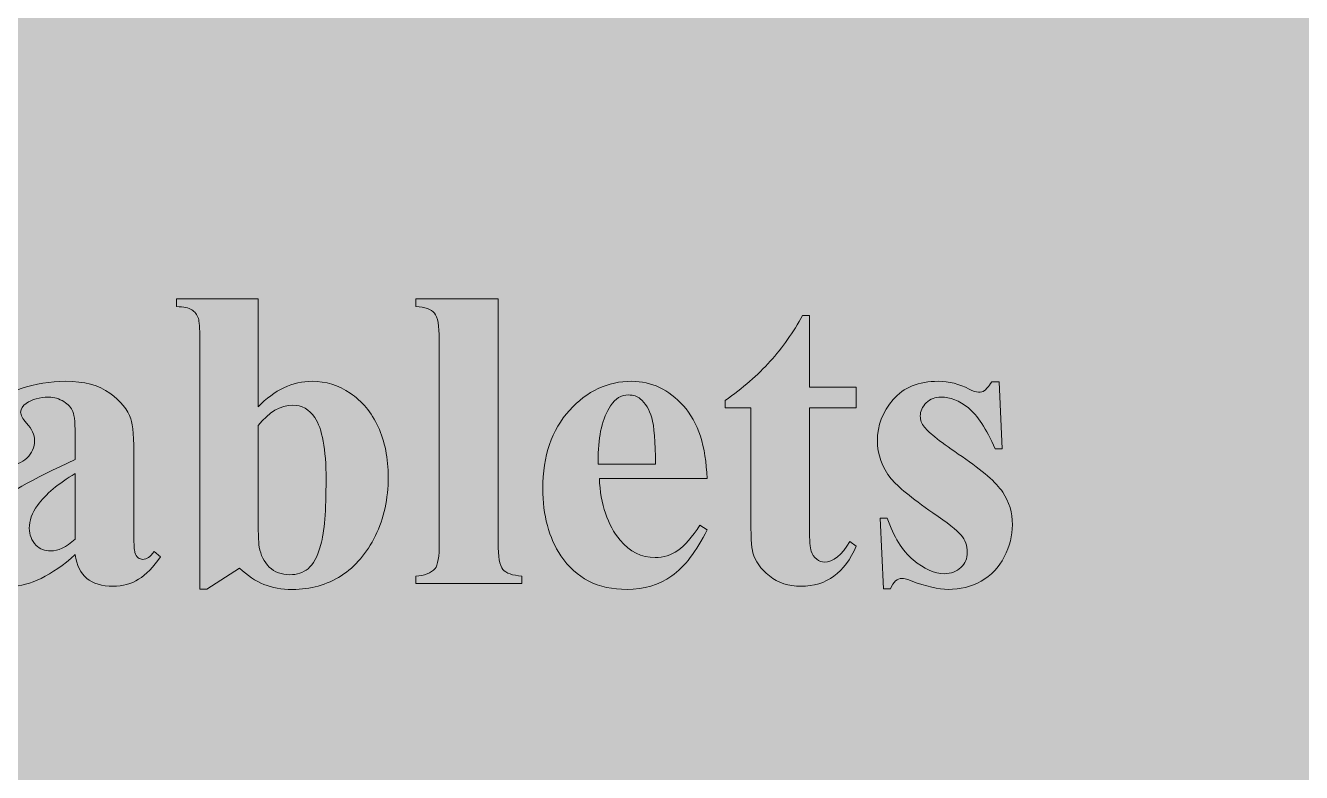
# Model space of a CAD drawing. Header units: inches. Extents: x -1481 to -429, y -1676 to -696.
# Drawn here: x -554.21 to -535.23, y -902.65 to -891.54 of the extents above; entities that cross this region are included whole.
import ezdxf

# ---------------------------------------------------------------- set-up
doc = ezdxf.new("R2010")
doc.units = ezdxf.units.IN
doc.header["$MEASUREMENT"] = 0
doc.layers.add('Layer 1', color=7, linetype='Continuous')

# ---------------------------------------------------------------- blocks, each defined once
blk = doc.blocks.new('block 2')
at = {"layer": 'Layer 1', "true_color": 0x009344}
h = blk.add_hatch(color=114, dxfattribs=at)
h.dxf.hatch_style = 2
h.paths.add_polyline_path([(-429.175, -985.727), (-669.175, -985.727), (-669.175, -695.727), (-429.175, -695.727)])
blk = doc.blocks.new('block 438')
at = {"layer": 'Layer 1', "true_color": 0x8cc63e}
h = blk.add_hatch(color=73, dxfattribs=at)
h.dxf.hatch_style = 2
edge = h.paths.add_edge_path()
edge.add_spline(control_points=[(-550.752, -895.605), (-550.752, -895.605), (-550.752, -897.214), (-550.752, -897.214), (-550.507, -896.96), (-550.238, -896.833), (-549.946, -896.833), (-549.746, -896.833), (-549.558, -896.892), (-549.381, -897.01), (-549.204, -897.127), (-549.065, -897.294), (-548.965, -897.511), (-548.865, -897.728), (-548.815, -897.978), (-548.815, -898.261), (-548.815, -898.579), (-548.879, -898.869), (-549.006, -899.129), (-549.133, -899.39), (-549.303, -899.588), (-549.515, -899.725), (-549.728, -899.861), (-549.97, -899.929), (-550.243, -899.929), (-550.401, -899.929), (-550.542, -899.904), (-550.665, -899.854), (-550.788, -899.804), (-550.908, -899.723), (-551.027, -899.611), (-551.027, -899.611), (-551.512, -899.926), (-551.512, -899.926), (-551.512, -899.926), (-551.618, -899.926), (-551.618, -899.926), (-551.618, -899.926), (-551.618, -896.211), (-551.618, -896.211), (-551.618, -896.042), (-551.625, -895.938), (-551.64, -895.899), (-551.66, -895.841), (-551.693, -895.797), (-551.738, -895.769), (-551.783, -895.741), (-551.858, -895.725), (-551.965, -895.721), (-551.965, -895.721), (-551.965, -895.605), (-551.965, -895.605), (-551.965, -895.605), (-550.752, -895.605), (-550.752, -895.605)], knot_values=[0, 0, 0, 0, 1, 1, 1, 2, 2, 2, 3, 3, 3, 4, 4, 4, 5, 5, 5, 6, 6, 6, 7, 7, 7, 8, 8, 8, 9, 9, 9, 10, 10, 10, 11, 11, 11, 12, 12, 12, 13, 13, 13, 14, 14, 14, 15, 15, 15, 16, 16, 16, 17, 17, 17, 18, 18, 18, 18], degree=3, periodic=1)
edge = h.paths.add_edge_path()
edge.add_spline(control_points=[(-550.752, -897.492), (-550.752, -897.492), (-550.752, -898.792), (-550.752, -898.792), (-550.752, -899.057), (-550.746, -899.225), (-550.734, -899.298), (-550.713, -899.421), (-550.663, -899.52), (-550.584, -899.596), (-550.505, -899.673), (-550.403, -899.71), (-550.281, -899.71), (-550.174, -899.71), (-550.083, -899.68), (-550.007, -899.62), (-549.931, -899.56), (-549.868, -899.44), (-549.817, -899.261), (-549.766, -899.081), (-549.74, -898.759), (-549.74, -898.292), (-549.74, -897.844), (-549.796, -897.537), (-549.909, -897.371), (-549.99, -897.25), (-550.099, -897.189), (-550.237, -897.189), (-550.416, -897.189), (-550.588, -897.29), (-550.752, -897.492)], knot_values=[0, 0, 0, 0, 1, 1, 1, 2, 2, 2, 3, 3, 3, 4, 4, 4, 5, 5, 5, 6, 6, 6, 7, 7, 7, 8, 8, 8, 9, 9, 9, 10, 10, 10, 10], degree=3, periodic=1)
h = blk.add_hatch(color=73, dxfattribs=at)
h.dxf.hatch_style = 2
edge = h.paths.add_edge_path()
edge.add_spline(control_points=[(-547.181, -895.605), (-547.181, -895.605), (-547.181, -899.236), (-547.181, -899.236), (-547.181, -899.442), (-547.157, -899.574), (-547.109, -899.631), (-547.062, -899.688), (-546.968, -899.721), (-546.828, -899.729), (-546.828, -899.729), (-546.828, -899.842), (-546.828, -899.842), (-546.828, -899.842), (-548.406, -899.842), (-548.406, -899.842), (-548.406, -899.842), (-548.406, -899.729), (-548.406, -899.729), (-548.277, -899.725), (-548.181, -899.688), (-548.118, -899.617), (-548.077, -899.569), (-548.056, -899.442), (-548.056, -899.236), (-548.056, -899.236), (-548.056, -896.211), (-548.056, -896.211), (-548.056, -896.007), (-548.08, -895.876), (-548.128, -895.819), (-548.176, -895.762), (-548.269, -895.729), (-548.406, -895.721), (-548.406, -895.721), (-548.406, -895.605), (-548.406, -895.605), (-548.406, -895.605), (-547.181, -895.605), (-547.181, -895.605)], knot_values=[0, 0, 0, 0, 1, 1, 1, 2, 2, 2, 3, 3, 3, 4, 4, 4, 5, 5, 5, 6, 6, 6, 7, 7, 7, 8, 8, 8, 9, 9, 9, 10, 10, 10, 11, 11, 11, 12, 12, 12, 13, 13, 13, 13], degree=3, periodic=1)
h = blk.add_hatch(color=73, dxfattribs=at)
h.dxf.hatch_style = 2
edge = h.paths.add_edge_path()
edge.add_spline(control_points=[(-542.548, -895.852), (-542.548, -895.852), (-542.548, -896.921), (-542.548, -896.921), (-542.548, -896.921), (-541.854, -896.921), (-541.854, -896.921), (-541.854, -896.921), (-541.854, -897.23), (-541.854, -897.23), (-541.854, -897.23), (-542.548, -897.23), (-542.548, -897.23), (-542.548, -897.23), (-542.548, -899.032), (-542.548, -899.032), (-542.548, -899.201), (-542.54, -899.31), (-542.525, -899.359), (-542.509, -899.408), (-542.481, -899.448), (-542.442, -899.478), (-542.402, -899.508), (-542.366, -899.523), (-542.332, -899.523), (-542.197, -899.523), (-542.069, -899.42), (-541.948, -899.214), (-541.948, -899.214), (-541.854, -899.283), (-541.854, -899.283), (-542.023, -899.682), (-542.297, -899.882), (-542.676, -899.882), (-542.861, -899.882), (-543.018, -899.831), (-543.146, -899.728), (-543.274, -899.625), (-543.356, -899.51), (-543.391, -899.382), (-543.412, -899.312), (-543.423, -899.12), (-543.423, -898.807), (-543.423, -898.807), (-543.423, -897.23), (-543.423, -897.23), (-543.423, -897.23), (-543.804, -897.23), (-543.804, -897.23), (-543.804, -897.23), (-543.804, -897.12), (-543.804, -897.12), (-543.541, -896.935), (-543.318, -896.74), (-543.134, -896.536), (-542.949, -896.332), (-542.789, -896.104), (-542.651, -895.852), (-542.651, -895.852), (-542.548, -895.852), (-542.548, -895.852)], knot_values=[0, 0, 0, 0, 1, 1, 1, 2, 2, 2, 3, 3, 3, 4, 4, 4, 5, 5, 5, 6, 6, 6, 7, 7, 7, 8, 8, 8, 9, 9, 9, 10, 10, 10, 11, 11, 11, 12, 12, 12, 13, 13, 13, 14, 14, 14, 15, 15, 15, 16, 16, 16, 17, 17, 17, 18, 18, 18, 19, 19, 19, 20, 20, 20, 20], degree=3, periodic=1)
h = blk.add_hatch(color=73, dxfattribs=at)
h.dxf.hatch_style = 2
edge = h.paths.add_edge_path()
edge.add_spline(control_points=[(-553.47, -899.411), (-553.827, -899.725), (-554.146, -899.882), (-554.43, -899.882), (-554.596, -899.882), (-554.735, -899.828), (-554.845, -899.718), (-554.956, -899.609), (-555.011, -899.472), (-555.011, -899.307), (-555.011, -899.084), (-554.915, -898.884), (-554.723, -898.706), (-554.532, -898.528), (-554.114, -898.291), (-553.47, -897.995), (-553.47, -897.995), (-553.47, -897.702), (-553.47, -897.702), (-553.47, -897.481), (-553.482, -897.342), (-553.506, -897.284), (-553.53, -897.227), (-553.576, -897.177), (-553.642, -897.135), (-553.709, -897.092), (-553.784, -897.07), (-553.867, -897.07), (-554.003, -897.07), (-554.114, -897.101), (-554.201, -897.161), (-554.256, -897.199), (-554.283, -897.242), (-554.283, -897.292), (-554.283, -897.336), (-554.254, -897.39), (-554.195, -897.455), (-554.116, -897.544), (-554.076, -897.631), (-554.076, -897.714), (-554.076, -897.816), (-554.115, -897.903), (-554.19, -897.975), (-554.267, -898.047), (-554.366, -898.083), (-554.489, -898.083), (-554.62, -898.083), (-554.73, -898.043), (-554.819, -897.964), (-554.907, -897.885), (-554.951, -897.792), (-554.951, -897.686), (-554.951, -897.536), (-554.892, -897.393), (-554.773, -897.257), (-554.655, -897.12), (-554.489, -897.015), (-554.277, -896.942), (-554.064, -896.87), (-553.843, -896.833), (-553.614, -896.833), (-553.337, -896.833), (-553.118, -896.892), (-552.956, -897.01), (-552.795, -897.127), (-552.69, -897.255), (-552.643, -897.392), (-552.613, -897.48), (-552.599, -897.681), (-552.599, -897.995), (-552.599, -897.995), (-552.599, -899.129), (-552.599, -899.129), (-552.599, -899.263), (-552.594, -899.347), (-552.583, -899.381), (-552.573, -899.415), (-552.557, -899.441), (-552.536, -899.458), (-552.515, -899.474), (-552.492, -899.482), (-552.464, -899.482), (-552.41, -899.482), (-552.355, -899.444), (-552.299, -899.367), (-552.299, -899.367), (-552.205, -899.442), (-552.205, -899.442), (-552.309, -899.596), (-552.417, -899.708), (-552.529, -899.778), (-552.64, -899.848), (-552.766, -899.882), (-552.908, -899.882), (-553.075, -899.882), (-553.205, -899.843), (-553.299, -899.765), (-553.392, -899.687), (-553.45, -899.569), (-553.47, -899.411)], knot_values=[0, 0, 0, 0, 1, 1, 1, 2, 2, 2, 3, 3, 3, 4, 4, 4, 5, 5, 5, 6, 6, 6, 7, 7, 7, 8, 8, 8, 9, 9, 9, 10, 10, 10, 11, 11, 11, 12, 12, 12, 13, 13, 13, 14, 14, 14, 15, 15, 15, 16, 16, 16, 17, 17, 17, 18, 18, 18, 19, 19, 19, 20, 20, 20, 21, 21, 21, 22, 22, 22, 23, 23, 23, 24, 24, 24, 25, 25, 25, 26, 26, 26, 27, 27, 27, 28, 28, 28, 29, 29, 29, 30, 30, 30, 31, 31, 31, 32, 32, 32, 33, 33, 33, 33], degree=3, periodic=1)
edge = h.paths.add_edge_path()
edge.add_spline(control_points=[(-553.47, -899.182), (-553.47, -899.182), (-553.47, -898.205), (-553.47, -898.205), (-553.722, -898.352), (-553.91, -898.511), (-554.033, -898.679), (-554.114, -898.792), (-554.155, -898.905), (-554.155, -899.02), (-554.155, -899.116), (-554.12, -899.2), (-554.052, -899.273), (-554, -899.329), (-553.927, -899.357), (-553.833, -899.357), (-553.729, -899.357), (-553.608, -899.299), (-553.47, -899.182)], knot_values=[0, 0, 0, 0, 1, 1, 1, 2, 2, 2, 3, 3, 3, 4, 4, 4, 5, 5, 5, 6, 6, 6, 6], degree=3, periodic=1)
h = blk.add_hatch(color=73, dxfattribs=at)
h.dxf.hatch_style = 2
edge = h.paths.add_edge_path()
edge.add_spline(control_points=[(-544.073, -898.277), (-544.073, -898.277), (-545.675, -898.277), (-545.675, -898.277), (-545.657, -898.664), (-545.553, -898.97), (-545.366, -899.195), (-545.222, -899.368), (-545.049, -899.454), (-544.847, -899.454), (-544.722, -899.454), (-544.609, -899.419), (-544.507, -899.35), (-544.405, -899.28), (-544.295, -899.154), (-544.179, -898.973), (-544.179, -898.973), (-544.073, -899.042), (-544.073, -899.042), (-544.231, -899.365), (-544.406, -899.593), (-544.597, -899.728), (-544.789, -899.862), (-545.011, -899.929), (-545.263, -899.929), (-545.696, -899.929), (-546.024, -899.762), (-546.247, -899.429), (-546.426, -899.161), (-546.516, -898.827), (-546.516, -898.43), (-546.516, -897.942), (-546.384, -897.554), (-546.12, -897.266), (-545.857, -896.977), (-545.548, -896.833), (-545.194, -896.833), (-544.898, -896.833), (-544.642, -896.954), (-544.424, -897.197), (-544.206, -897.44), (-544.089, -897.799), (-544.073, -898.277)], knot_values=[0, 0, 0, 0, 1, 1, 1, 2, 2, 2, 3, 3, 3, 4, 4, 4, 5, 5, 5, 6, 6, 6, 7, 7, 7, 8, 8, 8, 9, 9, 9, 10, 10, 10, 11, 11, 11, 12, 12, 12, 13, 13, 13, 14, 14, 14, 14], degree=3, periodic=1)
edge = h.paths.add_edge_path()
edge.add_spline(control_points=[(-544.841, -898.067), (-544.841, -897.732), (-544.859, -897.501), (-544.896, -897.377), (-544.932, -897.252), (-544.989, -897.157), (-545.066, -897.092), (-545.11, -897.055), (-545.168, -897.036), (-545.241, -897.036), (-545.349, -897.036), (-545.438, -897.089), (-545.507, -897.196), (-545.63, -897.381), (-545.691, -897.635), (-545.691, -897.958), (-545.691, -897.958), (-545.691, -898.067), (-545.691, -898.067), (-545.691, -898.067), (-544.841, -898.067), (-544.841, -898.067)], knot_values=[0, 0, 0, 0, 1, 1, 1, 2, 2, 2, 3, 3, 3, 4, 4, 4, 5, 5, 5, 6, 6, 6, 7, 7, 7, 7], degree=3, periodic=1)
h = blk.add_hatch(color=73, dxfattribs=at)
h.dxf.hatch_style = 2
edge = h.paths.add_edge_path()
edge.add_spline(control_points=[(-539.73, -896.839), (-539.73, -896.839), (-539.683, -897.836), (-539.683, -897.836), (-539.683, -897.836), (-539.789, -897.836), (-539.789, -897.836), (-539.916, -897.54), (-540.048, -897.338), (-540.184, -897.23), (-540.321, -897.121), (-540.457, -897.067), (-540.592, -897.067), (-540.677, -897.067), (-540.75, -897.096), (-540.811, -897.153), (-540.871, -897.211), (-540.901, -897.277), (-540.901, -897.352), (-540.901, -897.408), (-540.881, -897.462), (-540.839, -897.514), (-540.772, -897.6), (-540.586, -897.746), (-540.28, -897.953), (-539.974, -898.161), (-539.772, -898.336), (-539.675, -898.481), (-539.578, -898.626), (-539.53, -898.788), (-539.53, -898.967), (-539.53, -899.129), (-539.571, -899.289), (-539.652, -899.445), (-539.733, -899.601), (-539.847, -899.721), (-539.995, -899.804), (-540.143, -899.888), (-540.307, -899.929), (-540.486, -899.929), (-540.625, -899.929), (-540.812, -899.885), (-541.045, -899.798), (-541.108, -899.775), (-541.15, -899.764), (-541.173, -899.764), (-541.242, -899.764), (-541.299, -899.816), (-541.345, -899.92), (-541.345, -899.92), (-541.448, -899.92), (-541.448, -899.92), (-541.448, -899.92), (-541.498, -898.87), (-541.498, -898.87), (-541.498, -898.87), (-541.392, -898.87), (-541.392, -898.87), (-541.298, -899.145), (-541.17, -899.351), (-541.006, -899.489), (-540.843, -899.626), (-540.688, -899.695), (-540.542, -899.695), (-540.442, -899.695), (-540.36, -899.664), (-540.297, -899.603), (-540.233, -899.541), (-540.202, -899.467), (-540.202, -899.379), (-540.202, -899.279), (-540.233, -899.193), (-540.295, -899.12), (-540.358, -899.047), (-540.497, -898.937), (-540.714, -898.789), (-541.033, -898.568), (-541.239, -898.399), (-541.333, -898.283), (-541.47, -898.112), (-541.539, -897.923), (-541.539, -897.717), (-541.539, -897.492), (-541.461, -897.289), (-541.306, -897.106), (-541.151, -896.924), (-540.926, -896.833), (-540.633, -896.833), (-540.475, -896.833), (-540.321, -896.872), (-540.173, -896.949), (-540.117, -896.98), (-540.071, -896.995), (-540.036, -896.995), (-539.998, -896.995), (-539.968, -896.988), (-539.945, -896.972), (-539.923, -896.956), (-539.886, -896.912), (-539.836, -896.839), (-539.836, -896.839), (-539.73, -896.839), (-539.73, -896.839)], knot_values=[0, 0, 0, 0, 1, 1, 1, 2, 2, 2, 3, 3, 3, 4, 4, 4, 5, 5, 5, 6, 6, 6, 7, 7, 7, 8, 8, 8, 9, 9, 9, 10, 10, 10, 11, 11, 11, 12, 12, 12, 13, 13, 13, 14, 14, 14, 15, 15, 15, 16, 16, 16, 17, 17, 17, 18, 18, 18, 19, 19, 19, 20, 20, 20, 21, 21, 21, 22, 22, 22, 23, 23, 23, 24, 24, 24, 25, 25, 25, 26, 26, 26, 27, 27, 27, 28, 28, 28, 29, 29, 29, 30, 30, 30, 31, 31, 31, 32, 32, 32, 33, 33, 33, 34, 34, 34, 34], degree=3, periodic=1)
at = {"layer": 'Layer 1', "lineweight": 0}
for points, knots in [([(-550.752, -895.605), (-550.752, -895.605), (-550.752, -897.214), (-550.752, -897.214), (-550.507, -896.96), (-550.238, -896.833), (-549.946, -896.833), (-549.746, -896.833), (-549.558, -896.892), (-549.381, -897.01), (-549.204, -897.127), (-549.065, -897.294), (-548.965, -897.511), (-548.865, -897.728), (-548.815, -897.978), (-548.815, -898.261), (-548.815, -898.579), (-548.879, -898.869), (-549.006, -899.129), (-549.133, -899.39), (-549.303, -899.588), (-549.515, -899.725), (-549.728, -899.861), (-549.97, -899.929), (-550.243, -899.929), (-550.401, -899.929), (-550.542, -899.904), (-550.665, -899.854), (-550.788, -899.804), (-550.908, -899.723), (-551.027, -899.611), (-551.027, -899.611), (-551.512, -899.926), (-551.512, -899.926), (-551.512, -899.926), (-551.618, -899.926), (-551.618, -899.926), (-551.618, -899.926), (-551.618, -896.211), (-551.618, -896.211), (-551.618, -896.042), (-551.625, -895.938), (-551.64, -895.899), (-551.66, -895.841), (-551.693, -895.797), (-551.738, -895.769), (-551.783, -895.741), (-551.858, -895.725), (-551.965, -895.721), (-551.965, -895.721), (-551.965, -895.605), (-551.965, -895.605), (-551.965, -895.605), (-550.752, -895.605), (-550.752, -895.605)], [0, 0, 0, 0, 1, 1, 1, 2, 2, 2, 3, 3, 3, 4, 4, 4, 5, 5, 5, 6, 6, 6, 7, 7, 7, 8, 8, 8, 9, 9, 9, 10, 10, 10, 11, 11, 11, 12, 12, 12, 13, 13, 13, 14, 14, 14, 15, 15, 15, 16, 16, 16, 17, 17, 17, 18, 18, 18, 18]), ([(-547.181, -895.605), (-547.181, -895.605), (-547.181, -899.236), (-547.181, -899.236), (-547.181, -899.442), (-547.157, -899.574), (-547.109, -899.631), (-547.062, -899.688), (-546.968, -899.721), (-546.828, -899.729), (-546.828, -899.729), (-546.828, -899.842), (-546.828, -899.842), (-546.828, -899.842), (-548.406, -899.842), (-548.406, -899.842), (-548.406, -899.842), (-548.406, -899.729), (-548.406, -899.729), (-548.277, -899.725), (-548.181, -899.688), (-548.118, -899.617), (-548.077, -899.569), (-548.056, -899.442), (-548.056, -899.236), (-548.056, -899.236), (-548.056, -896.211), (-548.056, -896.211), (-548.056, -896.007), (-548.08, -895.876), (-548.128, -895.819), (-548.176, -895.762), (-548.269, -895.729), (-548.406, -895.721), (-548.406, -895.721), (-548.406, -895.605), (-548.406, -895.605), (-548.406, -895.605), (-547.181, -895.605), (-547.181, -895.605)], [0, 0, 0, 0, 1, 1, 1, 2, 2, 2, 3, 3, 3, 4, 4, 4, 5, 5, 5, 6, 6, 6, 7, 7, 7, 8, 8, 8, 9, 9, 9, 10, 10, 10, 11, 11, 11, 12, 12, 12, 13, 13, 13, 13]), ([(-542.548, -895.852), (-542.548, -895.852), (-542.548, -896.921), (-542.548, -896.921), (-542.548, -896.921), (-541.854, -896.921), (-541.854, -896.921), (-541.854, -896.921), (-541.854, -897.23), (-541.854, -897.23), (-541.854, -897.23), (-542.548, -897.23), (-542.548, -897.23), (-542.548, -897.23), (-542.548, -899.032), (-542.548, -899.032), (-542.548, -899.201), (-542.54, -899.31), (-542.525, -899.359), (-542.509, -899.408), (-542.481, -899.448), (-542.442, -899.478), (-542.402, -899.508), (-542.366, -899.523), (-542.332, -899.523), (-542.197, -899.523), (-542.069, -899.42), (-541.948, -899.214), (-541.948, -899.214), (-541.854, -899.283), (-541.854, -899.283), (-542.023, -899.682), (-542.297, -899.882), (-542.676, -899.882), (-542.861, -899.882), (-543.018, -899.831), (-543.146, -899.728), (-543.274, -899.625), (-543.356, -899.51), (-543.391, -899.382), (-543.412, -899.312), (-543.423, -899.12), (-543.423, -898.807), (-543.423, -898.807), (-543.423, -897.23), (-543.423, -897.23), (-543.423, -897.23), (-543.804, -897.23), (-543.804, -897.23), (-543.804, -897.23), (-543.804, -897.12), (-543.804, -897.12), (-543.541, -896.935), (-543.318, -896.74), (-543.134, -896.536), (-542.949, -896.332), (-542.789, -896.104), (-542.651, -895.852), (-542.651, -895.852), (-542.548, -895.852), (-542.548, -895.852)], [0, 0, 0, 0, 1, 1, 1, 2, 2, 2, 3, 3, 3, 4, 4, 4, 5, 5, 5, 6, 6, 6, 7, 7, 7, 8, 8, 8, 9, 9, 9, 10, 10, 10, 11, 11, 11, 12, 12, 12, 13, 13, 13, 14, 14, 14, 15, 15, 15, 16, 16, 16, 17, 17, 17, 18, 18, 18, 19, 19, 19, 20, 20, 20, 20]), ([(-553.47, -899.411), (-553.827, -899.725), (-554.146, -899.882), (-554.43, -899.882), (-554.596, -899.882), (-554.735, -899.828), (-554.845, -899.718), (-554.956, -899.609), (-555.011, -899.472), (-555.011, -899.307), (-555.011, -899.084), (-554.915, -898.884), (-554.723, -898.706), (-554.532, -898.528), (-554.114, -898.291), (-553.47, -897.995), (-553.47, -897.995), (-553.47, -897.702), (-553.47, -897.702), (-553.47, -897.481), (-553.482, -897.342), (-553.506, -897.284), (-553.53, -897.227), (-553.576, -897.177), (-553.642, -897.135), (-553.709, -897.092), (-553.784, -897.07), (-553.867, -897.07), (-554.003, -897.07), (-554.114, -897.101), (-554.201, -897.161), (-554.256, -897.199), (-554.283, -897.242), (-554.283, -897.292), (-554.283, -897.336), (-554.254, -897.39), (-554.195, -897.455), (-554.116, -897.544), (-554.076, -897.631), (-554.076, -897.714), (-554.076, -897.816), (-554.115, -897.903), (-554.19, -897.975), (-554.267, -898.047), (-554.366, -898.083), (-554.489, -898.083), (-554.62, -898.083), (-554.73, -898.043), (-554.819, -897.964), (-554.907, -897.885), (-554.951, -897.792), (-554.951, -897.686), (-554.951, -897.536), (-554.892, -897.393), (-554.773, -897.257), (-554.655, -897.12), (-554.489, -897.015), (-554.277, -896.942), (-554.064, -896.87), (-553.843, -896.833), (-553.614, -896.833), (-553.337, -896.833), (-553.118, -896.892), (-552.956, -897.01), (-552.795, -897.127), (-552.69, -897.255), (-552.643, -897.392), (-552.613, -897.48), (-552.599, -897.681), (-552.599, -897.995), (-552.599, -897.995), (-552.599, -899.129), (-552.599, -899.129), (-552.599, -899.263), (-552.594, -899.347), (-552.583, -899.381), (-552.573, -899.415), (-552.557, -899.441), (-552.536, -899.458), (-552.515, -899.474), (-552.492, -899.482), (-552.464, -899.482), (-552.41, -899.482), (-552.355, -899.444), (-552.299, -899.367), (-552.299, -899.367), (-552.205, -899.442), (-552.205, -899.442), (-552.309, -899.596), (-552.417, -899.708), (-552.529, -899.778), (-552.64, -899.848), (-552.766, -899.882), (-552.908, -899.882), (-553.075, -899.882), (-553.205, -899.843), (-553.299, -899.765), (-553.392, -899.687), (-553.45, -899.569), (-553.47, -899.411)], [0, 0, 0, 0, 1, 1, 1, 2, 2, 2, 3, 3, 3, 4, 4, 4, 5, 5, 5, 6, 6, 6, 7, 7, 7, 8, 8, 8, 9, 9, 9, 10, 10, 10, 11, 11, 11, 12, 12, 12, 13, 13, 13, 14, 14, 14, 15, 15, 15, 16, 16, 16, 17, 17, 17, 18, 18, 18, 19, 19, 19, 20, 20, 20, 21, 21, 21, 22, 22, 22, 23, 23, 23, 24, 24, 24, 25, 25, 25, 26, 26, 26, 27, 27, 27, 28, 28, 28, 29, 29, 29, 30, 30, 30, 31, 31, 31, 32, 32, 32, 33, 33, 33, 33]), ([(-544.073, -898.277), (-544.073, -898.277), (-545.675, -898.277), (-545.675, -898.277), (-545.657, -898.664), (-545.553, -898.97), (-545.366, -899.195), (-545.222, -899.368), (-545.049, -899.454), (-544.847, -899.454), (-544.722, -899.454), (-544.609, -899.419), (-544.507, -899.35), (-544.405, -899.28), (-544.295, -899.154), (-544.179, -898.973), (-544.179, -898.973), (-544.073, -899.042), (-544.073, -899.042), (-544.231, -899.365), (-544.406, -899.593), (-544.597, -899.728), (-544.789, -899.862), (-545.011, -899.929), (-545.263, -899.929), (-545.696, -899.929), (-546.024, -899.762), (-546.247, -899.429), (-546.426, -899.161), (-546.516, -898.827), (-546.516, -898.43), (-546.516, -897.942), (-546.384, -897.554), (-546.12, -897.266), (-545.857, -896.977), (-545.548, -896.833), (-545.194, -896.833), (-544.898, -896.833), (-544.642, -896.954), (-544.424, -897.197), (-544.206, -897.44), (-544.089, -897.799), (-544.073, -898.277)], [0, 0, 0, 0, 1, 1, 1, 2, 2, 2, 3, 3, 3, 4, 4, 4, 5, 5, 5, 6, 6, 6, 7, 7, 7, 8, 8, 8, 9, 9, 9, 10, 10, 10, 11, 11, 11, 12, 12, 12, 13, 13, 13, 14, 14, 14, 14]), ([(-539.73, -896.839), (-539.73, -896.839), (-539.683, -897.836), (-539.683, -897.836), (-539.683, -897.836), (-539.789, -897.836), (-539.789, -897.836), (-539.916, -897.54), (-540.048, -897.338), (-540.184, -897.23), (-540.321, -897.121), (-540.457, -897.067), (-540.592, -897.067), (-540.677, -897.067), (-540.75, -897.096), (-540.811, -897.153), (-540.871, -897.211), (-540.901, -897.277), (-540.901, -897.352), (-540.901, -897.408), (-540.881, -897.462), (-540.839, -897.514), (-540.772, -897.6), (-540.586, -897.746), (-540.28, -897.953), (-539.974, -898.161), (-539.772, -898.336), (-539.675, -898.481), (-539.578, -898.626), (-539.53, -898.788), (-539.53, -898.967), (-539.53, -899.129), (-539.571, -899.289), (-539.652, -899.445), (-539.733, -899.601), (-539.847, -899.721), (-539.995, -899.804), (-540.143, -899.888), (-540.307, -899.929), (-540.486, -899.929), (-540.625, -899.929), (-540.812, -899.885), (-541.045, -899.798), (-541.108, -899.775), (-541.15, -899.764), (-541.173, -899.764), (-541.242, -899.764), (-541.299, -899.816), (-541.345, -899.92), (-541.345, -899.92), (-541.448, -899.92), (-541.448, -899.92), (-541.448, -899.92), (-541.498, -898.87), (-541.498, -898.87), (-541.498, -898.87), (-541.392, -898.87), (-541.392, -898.87), (-541.298, -899.145), (-541.17, -899.351), (-541.006, -899.489), (-540.843, -899.626), (-540.688, -899.695), (-540.542, -899.695), (-540.442, -899.695), (-540.36, -899.664), (-540.297, -899.603), (-540.233, -899.541), (-540.202, -899.467), (-540.202, -899.379), (-540.202, -899.279), (-540.233, -899.193), (-540.295, -899.12), (-540.358, -899.047), (-540.497, -898.937), (-540.714, -898.789), (-541.033, -898.568), (-541.239, -898.399), (-541.333, -898.283), (-541.47, -898.112), (-541.539, -897.923), (-541.539, -897.717), (-541.539, -897.492), (-541.461, -897.289), (-541.306, -897.106), (-541.151, -896.924), (-540.926, -896.833), (-540.633, -896.833), (-540.475, -896.833), (-540.321, -896.872), (-540.173, -896.949), (-540.117, -896.98), (-540.071, -896.995), (-540.036, -896.995), (-539.998, -896.995), (-539.968, -896.988), (-539.945, -896.972), (-539.923, -896.956), (-539.886, -896.912), (-539.836, -896.839), (-539.836, -896.839), (-539.73, -896.839), (-539.73, -896.839)], [0, 0, 0, 0, 1, 1, 1, 2, 2, 2, 3, 3, 3, 4, 4, 4, 5, 5, 5, 6, 6, 6, 7, 7, 7, 8, 8, 8, 9, 9, 9, 10, 10, 10, 11, 11, 11, 12, 12, 12, 13, 13, 13, 14, 14, 14, 15, 15, 15, 16, 16, 16, 17, 17, 17, 18, 18, 18, 19, 19, 19, 20, 20, 20, 21, 21, 21, 22, 22, 22, 23, 23, 23, 24, 24, 24, 25, 25, 25, 26, 26, 26, 27, 27, 27, 28, 28, 28, 29, 29, 29, 30, 30, 30, 31, 31, 31, 32, 32, 32, 33, 33, 33, 34, 34, 34, 34]), ([(-550.752, -897.492), (-550.752, -897.492), (-550.752, -898.792), (-550.752, -898.792), (-550.752, -899.057), (-550.746, -899.225), (-550.734, -899.298), (-550.713, -899.421), (-550.663, -899.52), (-550.584, -899.596), (-550.505, -899.673), (-550.403, -899.71), (-550.281, -899.71), (-550.174, -899.71), (-550.083, -899.68), (-550.007, -899.62), (-549.931, -899.56), (-549.868, -899.44), (-549.817, -899.261), (-549.766, -899.081), (-549.74, -898.759), (-549.74, -898.292), (-549.74, -897.844), (-549.796, -897.537), (-549.909, -897.371), (-549.99, -897.25), (-550.099, -897.189), (-550.237, -897.189), (-550.416, -897.189), (-550.588, -897.29), (-550.752, -897.492)], [0, 0, 0, 0, 1, 1, 1, 2, 2, 2, 3, 3, 3, 4, 4, 4, 5, 5, 5, 6, 6, 6, 7, 7, 7, 8, 8, 8, 9, 9, 9, 10, 10, 10, 10]), ([(-544.841, -898.067), (-544.841, -897.732), (-544.859, -897.501), (-544.896, -897.377), (-544.932, -897.252), (-544.989, -897.157), (-545.066, -897.092), (-545.11, -897.055), (-545.168, -897.036), (-545.241, -897.036), (-545.349, -897.036), (-545.438, -897.089), (-545.507, -897.196), (-545.63, -897.381), (-545.691, -897.635), (-545.691, -897.958), (-545.691, -897.958), (-545.691, -898.067), (-545.691, -898.067), (-545.691, -898.067), (-544.841, -898.067), (-544.841, -898.067)], [0, 0, 0, 0, 1, 1, 1, 2, 2, 2, 3, 3, 3, 4, 4, 4, 5, 5, 5, 6, 6, 6, 7, 7, 7, 7]), ([(-553.47, -899.182), (-553.47, -899.182), (-553.47, -898.205), (-553.47, -898.205), (-553.722, -898.352), (-553.91, -898.511), (-554.033, -898.679), (-554.114, -898.792), (-554.155, -898.905), (-554.155, -899.02), (-554.155, -899.116), (-554.12, -899.2), (-554.052, -899.273), (-554, -899.329), (-553.927, -899.357), (-553.833, -899.357), (-553.729, -899.357), (-553.608, -899.299), (-553.47, -899.182)], [0, 0, 0, 0, 1, 1, 1, 2, 2, 2, 3, 3, 3, 4, 4, 4, 5, 5, 5, 6, 6, 6, 6])]:
    blk.add_open_spline(points, degree=3, knots=knots, dxfattribs=at)

msp = doc.modelspace()

# ---------------------------------------------------------------- hatches: boundary and pattern name
at = {"layer": 'Layer 1', "true_color": 0x006738}
h = msp.add_hatch(color=116, dxfattribs=at)
h.dxf.hatch_style = 2
h.paths.add_polyline_path([(-484.406, -970.727), (-654.406, -970.727), (-654.406, -751.646), (-484.406, -751.646)])

# ---------------------------------------------------------------- block references
at = {"layer": 'Layer 1'}
for name in ['block 2', 'block 438']:
    msp.add_blockref(name, (0, 0), dxfattribs=at)

doc.saveas('drawing.dxf')
